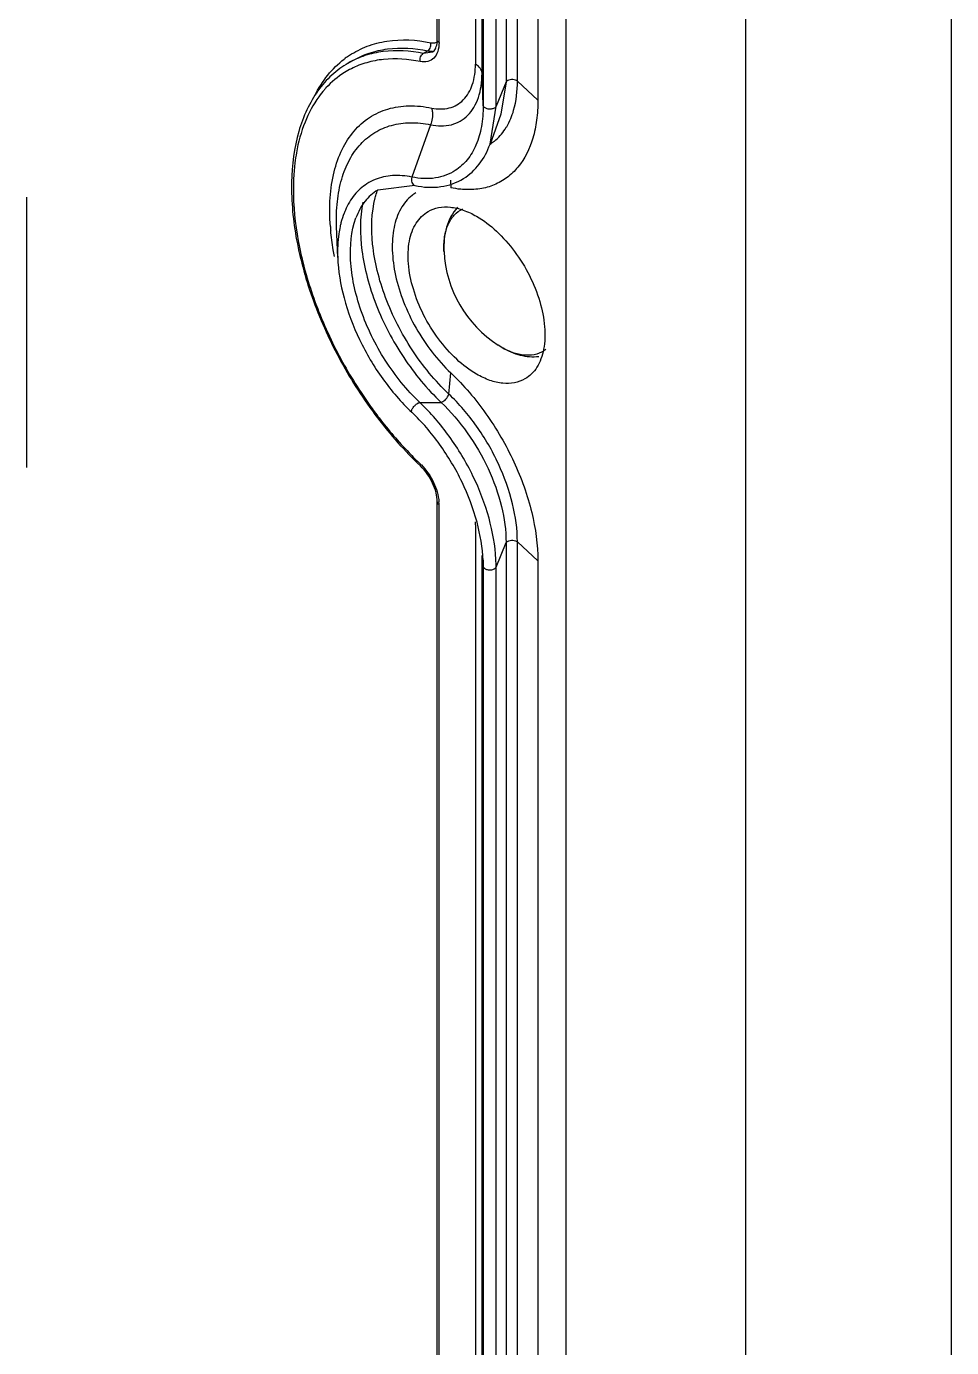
# Model space of a CAD drawing. Header units: millimetres. Extents: x 19 to 149, y 23 to 213.
# Drawn here: x 119.82 to 149.46, y 55.81 to 98.17 of the extents above; entities that cross this region are included whole.
import ezdxf

# ---------------------------------------------------------------- set-up
doc = ezdxf.new("R2010")
doc.units = ezdxf.units.MM
doc.header["$LTSCALE"] = 15.317897
doc.layers.get('0').update_dxf_attribs({"linetype": 'CONTINUOUS'})

msp = doc.modelspace()

# ---------------------------------------------------------------- linework, layer by layer
at = {"color": 7, "linetype": 'CONTINUOUS'}
for p, q in [((149.46, 31.95), (149.46, 158.107)), ((142.866, 27.988), (142.866, 154.067)), ((137.097, 150.976), (137.097, 24.825)), ((132.979, 97.731), (132.979, 145.021)), ((133.038, 97.649), (133.038, 144.939)), ((134.203, 143.996), (134.203, 96.96)), ((135.186, 143.428), (135.186, 96.392)), ((135.549, 96.412), (135.549, 143.448)), ((134.416, 96.671), (134.416, 143.129)), ((136.206, 142.839), (136.206, 95.803)), ((134.454, 142.671), (134.454, 95.635)), ((134.865, 95.61), (134.865, 142.646)), ((130.131, 96.995), (130.273, 97.076)), ((132.676, 97.386), (132.534, 97.304)), ((132.825, 97.342), (132.534, 97.304)), ((134.454, 95.635), (134.416, 96.671)), ((135.186, 96.392), (134.865, 95.61)), ((135.186, 96.392), (135.021, 95.353)), ((136.206, 95.803), (135.549, 96.412)), ((134.671, 94.392), (134.865, 95.61)), ((135.021, 95.353), (134.671, 94.392)), ((132.769, 95.016), (132.171, 93.339)), ((133.403, 93.236), (133.415, 92.997)), ((132.266, 93.067), (131.079, 92.922)), ((119.818, 92.697), (119.818, 84.028)), ((129.791, 90.764), (129.753, 91.752)), ((133.197, 90.956), (133.197, 90.958)), ((134.934, 87.946), (134.929, 87.95)), ((135.047, 87.877), (134.934, 87.946)), ((133.353, 86.383), (133.415, 87.059)), ((132.424, 86.11), (133.104, 86.117)), ((132.979, 35.634), (132.979, 82.927)), ((133.038, 35.553), (133.038, 82.845)), ((134.203, 82.187), (134.203, 35.15)), ((134.865, 80.837), (135.186, 81.619)), ((135.186, 81.619), (135.186, 34.583)), ((135.549, 81.639), (136.206, 81.03)), ((135.549, 34.603), (135.549, 81.639)), ((134.416, 34.862), (134.416, 81.202)), ((134.447, 81.057), (134.454, 80.862)), ((134.451, 81.04), (134.451, 81.034)), ((134.451, 81.034), (134.454, 80.862)), ((136.206, 81.03), (136.206, 33.994)), ((134.454, 80.862), (134.454, 33.826)), ((134.865, 33.801), (134.865, 80.837))]:
    msp.add_line(p, q, dxfattribs=at)
for centre, radius, start, end in [((131.794, 94.778), 2.951, 126.6063, 127.4552), ((131.78, 94.797), 2.928, 123.3352, 126.6088), ((131.606, 91.755), 1.627, 112.2378, 122.8604), ((132.881, 94.812), 1.788, 299.894, 301.7618), ((132.873, 94.825), 1.803, 300.0003, 301.7814), ((132.972, 91.748), 1.283, 122.0912, 128.5637), ((136.769, 92.308), 7.234, 184.3634, 185.3595), ((132.902, 91.1), 3.103, 165.6495, 167.8536), ((137.011, 91.152), 3.819, 182.9387, 237.061), ((140.618, 92.748), 11.874, 223.9933, 226.4517), ((131.259, 82.902), 1.711, 44.8285, 46.4662), ((131.822, 82.844), 1.216, 0.0431, 3.8748), ((131.445, 82.186), 2.758, 0.0133, 2.1638), ((130.027, 80.836), 4.839, 0.0127, 2.9754)]:
    msp.add_arc(centre, radius, start, end, dxfattribs=at)
for points, knots in [([(130.171, 97.243), (130.348, 97.359), (130.734, 97.556), (131.609, 97.782), (132.314, 97.742), (132.773, 97.648)], [0, 0, 0, 0, 0.236075, 0.477646, 1, 1, 1, 1]), ([(130.273, 97.076), (130.44, 97.173), (130.803, 97.335), (131.61, 97.515), (132.254, 97.472), (132.676, 97.386)], [0, 0, 0, 0, 0.235598, 0.47765, 1, 1, 1, 1]), ([(132.676, 97.386), (132.688, 97.393), (132.739, 97.434), (132.768, 97.498), (132.776, 97.547)], [0, 0, 0, 0, 0.229315, 1, 1, 1, 1]), ([(132.773, 97.648), (132.791, 97.644), (132.858, 97.635), (132.928, 97.643), (132.974, 97.662)], [0, 0, 0, 0, 0.268086, 1, 1, 1, 1]), ([(132.776, 97.547), (132.778, 97.555), (132.782, 97.589), (132.779, 97.624), (132.773, 97.648)], [0, 0, 0, 0, 0.257426, 1, 1, 1, 1]), ([(132.825, 97.342), (132.846, 97.354), (132.904, 97.404), (132.967, 97.54), (132.979, 97.66), (132.979, 97.731)], [0, 0, 0, 0, 0.171534, 0.515184, 1, 1, 1, 1]), ([(133.038, 97.649), (133.038, 97.553), (133.017, 97.374), (132.928, 97.212), (132.871, 97.155)], [0, 0, 0, 0, 0.543772, 1, 1, 1, 1]), ([(133.038, 97.649), (133.021, 97.659), (132.993, 97.68), (132.979, 97.715), (132.979, 97.731)], [0, 0, 0, 0, 0.550026, 1, 1, 1, 1]), ([(129.055, 95.952), (129.171, 96.183), (129.442, 96.614), (129.804, 96.972), (129.999, 97.121)], [0, 0, 0, 0, 0.513739, 1, 1, 1, 1]), ([(132.534, 97.304), (132.113, 97.39), (131.469, 97.433), (130.661, 97.253), (130.299, 97.092), (130.131, 96.995)], [0, 0, 0, 0, 0.52235, 0.764402, 1, 1, 1, 1]), ([(132.436, 97.042), (132.051, 97.121), (131.466, 97.165), (130.723, 97.025), (130.386, 96.894), (130.228, 96.814)], [0, 0, 0, 0, 0.522062, 0.764615, 1, 1, 1, 1]), ([(132.436, 97.042), (132.424, 97.091), (132.432, 97.194), (132.493, 97.281), (132.534, 97.304)], [0, 0, 0, 0, 0.518846, 1, 1, 1, 1]), ([(132.871, 97.155), (132.819, 97.102), (132.677, 97.021), (132.515, 97.026), (132.436, 97.042)], [0, 0, 0, 0, 0.477957, 1, 1, 1, 1]), ([(132.676, 97.386), (132.688, 97.383), (132.738, 97.375), (132.79, 97.374), (132.827, 97.378)], [0, 0, 0, 0, 0.261405, 1, 1, 1, 1]), ([(130.131, 96.995), (129.942, 96.886), (129.584, 96.622), (129.135, 96.111), (128.78, 95.496), (128.423, 94.525), (128.247, 93.102), (128.429, 91.256), (128.976, 89.316), (129.853, 87.396), (131.006, 85.613), (131.941, 84.554), (132.441, 84.079)], [0, 0, 0, 0, 0.044591, 0.09033, 0.138252, 0.189153, 0.301382, 0.428142, 0.566724, 0.712243, 0.8587, 1, 1, 1, 1]), ([(130.228, 96.814), (130.152, 96.776), (129.854, 96.609), (129.589, 96.386), (129.416, 96.197)], [0, 0, 0, 0, 0.248312, 1, 1, 1, 1]), ([(132.769, 95.016), (132.986, 94.971), (133.325, 94.962), (133.725, 95.122), (133.974, 95.315), (134.172, 95.576), (134.314, 95.897), (134.399, 96.269), (134.416, 96.534), (134.416, 96.671)], [0, 0, 0, 0, 0.242707, 0.354772, 0.466761, 0.583924, 0.71043, 0.848925, 1, 1, 1, 1]), ([(132.804, 95.553), (132.988, 95.515), (133.276, 95.507), (133.615, 95.643), (133.905, 95.867), (134.155, 96.32), (134.203, 96.736), (134.203, 96.96)], [0, 0, 0, 0, 0.243328, 0.355677, 0.46795, 0.710634, 1, 1, 1, 1]), ([(134.416, 96.671), (134.414, 96.727), (134.363, 96.849), (134.262, 96.926), (134.203, 96.96)], [0, 0, 0, 0, 0.449943, 1, 1, 1, 1]), ([(129.416, 96.197), (129.395, 96.175), (129.315, 96.085), (129.241, 95.991), (129.187, 95.917)], [0, 0, 0, 0, 0.247525, 1, 1, 1, 1]), ([(135.234, 96.433), (135.229, 96.43), (135.212, 96.419), (135.196, 96.404), (135.188, 96.392)], [0, 0, 0, 0, 0.273666, 1, 1, 1, 1]), ([(135.549, 96.412), (135.531, 96.429), (135.482, 96.454), (135.374, 96.475), (135.283, 96.461), (135.234, 96.433)], [0, 0, 0, 0, 0.22277, 0.486227, 1, 1, 1, 1]), ([(135.335, 95.216), (135.372, 95.303), (135.505, 95.688), (135.549, 96.1), (135.549, 96.412)], [0, 0, 0, 0, 0.231219, 1, 1, 1, 1]), ([(129.187, 95.917), (129.006, 95.667), (128.697, 95.086), (128.528, 94.454), (128.469, 94.118)], [0, 0, 0, 0, 0.475642, 1, 1, 1, 1]), ([(136.206, 95.803), (136.206, 95.59), (136.181, 95.178), (136.03, 94.434), (135.714, 93.778), (135.232, 93.312), (134.813, 93.074), (134.341, 92.943), (134.009, 92.931), (133.84, 92.94)], [0, 0, 0, 0, 0.151915, 0.292399, 0.540374, 0.654092, 0.76563, 0.879558, 1, 1, 1, 1]), ([(129.556, 91.757), (129.533, 92.063), (129.525, 92.653), (129.647, 93.49), (129.9, 94.22), (130.283, 94.823), (130.789, 95.274), (131.4, 95.555), (132.09, 95.653), (132.563, 95.603), (132.804, 95.553)], [0, 0, 0, 0, 0.154801, 0.29625, 0.424632, 0.542033, 0.652561, 0.761906, 0.876164, 1, 1, 1, 1]), ([(132.804, 95.553), (132.814, 95.51), (132.842, 95.331), (132.815, 95.145), (132.769, 95.016)], [0, 0, 0, 0, 0.242797, 1, 1, 1, 1]), ([(134.454, 95.635), (134.454, 95.408), (134.421, 94.975), (134.253, 94.377), (133.969, 93.887), (133.702, 93.641), (133.558, 93.548)], [0, 0, 0, 0, 0.288705, 0.548296, 0.782215, 1, 1, 1, 1]), ([(134.81, 95.553), (134.778, 95.534), (134.702, 95.513), (134.605, 95.518), (134.534, 95.541), (134.482, 95.571), (134.455, 95.61), (134.454, 95.635)], [0, 0, 0, 0, 0.269835, 0.561644, 0.696359, 0.815233, 1, 1, 1, 1]), ([(134.865, 95.61), (134.863, 95.604), (134.85, 95.581), (134.828, 95.563), (134.81, 95.553)], [0, 0, 0, 0, 0.223528, 1, 1, 1, 1]), ([(129.753, 91.752), (129.743, 92.02), (129.757, 92.534), (129.892, 93.26), (130.141, 93.891), (130.501, 94.407), (130.963, 94.792), (131.514, 95.027), (132.131, 95.107), (132.555, 95.061), (132.769, 95.016)], [0, 0, 0, 0, 0.152877, 0.29267, 0.41998, 0.537137, 0.64829, 0.758922, 0.874758, 1, 1, 1, 1]), ([(135.156, 94.876), (135.173, 94.902), (135.241, 95.011), (135.298, 95.127), (135.335, 95.216)], [0, 0, 0, 0, 0.243726, 1, 1, 1, 1]), ([(134.674, 94.396), (134.721, 94.426), (134.906, 94.558), (135.061, 94.732), (135.156, 94.876)], [0, 0, 0, 0, 0.244761, 1, 1, 1, 1]), ([(128.469, 94.118), (128.45, 94.011), (128.383, 93.561), (128.365, 93.104), (128.373, 92.759)], [0, 0, 0, 0, 0.239588, 1, 1, 1, 1]), ([(133.822, 93.292), (134.016, 93.412), (134.369, 93.74), (134.589, 94.164), (134.671, 94.392)], [0, 0, 0, 0, 0.483603, 1, 1, 1, 1]), ([(132.171, 93.339), (131.967, 93.382), (131.564, 93.419), (131.166, 93.333), (130.99, 93.261)], [0, 0, 0, 0, 0.5221, 1, 1, 1, 1]), ([(132.171, 93.339), (132.161, 93.311), (132.15, 93.252), (132.161, 93.166), (132.2, 93.097), (132.244, 93.071), (132.266, 93.067)], [0, 0, 0, 0, 0.282784, 0.552332, 0.789913, 1, 1, 1, 1]), ([(133.558, 93.548), (133.463, 93.487), (133.257, 93.384), (132.791, 93.266), (132.416, 93.289), (132.171, 93.339)], [0, 0, 0, 0, 0.235877, 0.477486, 1, 1, 1, 1]), ([(132.266, 93.067), (132.537, 93.011), (133.082, 92.975), (133.603, 93.157), (133.822, 93.292)], [0, 0, 0, 0, 0.518123, 1, 1, 1, 1]), ([(130.723, 93.122), (130.575, 93.026), (130.3, 92.775), (130.112, 92.455), (130.037, 92.281)], [0, 0, 0, 0, 0.482492, 1, 1, 1, 1]), ([(131.075, 92.92), (130.918, 92.83), (130.624, 92.567), (130.445, 92.219), (130.375, 92.028)], [0, 0, 0, 0, 0.471024, 1, 1, 1, 1]), ([(130.995, 92.679), (131, 92.702), (131.024, 92.789), (131.051, 92.875), (131.074, 92.939)], [0, 0, 0, 0, 0.254243, 1, 1, 1, 1]), ([(133.84, 92.94), (133.805, 92.942), (133.663, 92.953), (133.521, 92.975), (133.415, 92.997)], [0, 0, 0, 0, 0.244493, 1, 1, 1, 1]), ([(128.373, 92.759), (128.385, 92.2), (128.53, 91.038), (128.855, 89.916), (129.063, 89.347)], [0, 0, 0, 0, 0.479833, 1, 1, 1, 1]), ([(130.598, 92.536), (130.496, 92.03), (130.503, 91.203), (130.723, 90.108), (131.112, 88.928), (131.845, 87.528), (132.653, 86.544), (133.104, 86.117)], [0, 0, 0, 0, 0.217157, 0.340075, 0.46979, 0.738381, 1, 1, 1, 1]), ([(133.353, 86.383), (132.908, 86.805), (132.115, 87.777), (131.407, 89.162), (131.044, 90.325), (130.852, 91.393), (130.871, 92.197), (130.995, 92.679)], [0, 0, 0, 0, 0.263614, 0.533716, 0.663517, 0.785884, 1, 1, 1, 1]), ([(132.172, 92.751), (132.026, 92.635), (131.769, 92.315), (131.563, 91.698), (131.516, 90.966), (131.627, 90.157), (131.888, 89.315), (132.284, 88.487), (132.792, 87.72), (133.199, 87.264), (133.415, 87.059)], [0, 0, 0, 0, 0.087952, 0.187257, 0.301352, 0.429655, 0.568892, 0.714134, 0.859777, 1, 1, 1, 1]), ([(132.69, 92.236), (132.792, 92.295), (133.027, 92.381), (133.417, 92.391), (133.833, 92.29), (134.104, 92.162), (134.24, 92.083)], [0, 0, 0, 0, 0.217767, 0.450898, 0.710371, 1, 1, 1, 1]), ([(133.632, 92.371), (133.467, 92.193), (133.224, 91.729), (133.183, 91.218), (133.197, 90.959)], [0, 0, 0, 0, 0.482849, 1, 1, 1, 1]), ([(130.037, 92.281), (130.022, 92.249), (129.967, 92.115), (129.923, 91.975), (129.896, 91.869)], [0, 0, 0, 0, 0.243147, 1, 1, 1, 1]), ([(132.424, 86.11), (132.001, 86.511), (131.255, 87.44), (130.605, 88.763), (130.295, 89.867), (130.157, 90.859), (130.22, 91.601), (130.375, 92.028)], [0, 0, 0, 0, 0.26742, 0.540304, 0.670201, 0.791474, 1, 1, 1, 1]), ([(134.24, 87.021), (134.01, 87.153), (133.565, 87.496), (132.995, 88.145), (132.525, 88.908), (132.196, 89.724), (132.032, 90.526), (132.047, 91.158), (132.164, 91.591), (132.294, 91.861), (132.468, 92.081), (132.613, 92.192), (132.69, 92.236)], [0, 0, 0, 0, 0.128688, 0.270279, 0.417431, 0.561772, 0.695445, 0.812709, 0.864675, 0.912509, 0.957139, 1, 1, 1, 1]), ([(133.197, 90.958), (133.189, 91.113), (133.199, 91.407), (133.306, 91.81), (133.505, 92.13), (133.698, 92.274), (133.8, 92.322)], [0, 0, 0, 0, 0.294595, 0.554686, 0.78517, 1, 1, 1, 1]), ([(134.24, 92.083), (134.469, 91.951), (134.915, 91.608), (135.485, 90.959), (135.954, 90.196), (136.284, 89.38), (136.447, 88.578), (136.433, 87.946), (136.316, 87.512), (136.185, 87.243), (136.011, 87.022), (135.866, 86.911), (135.79, 86.867)], [0, 0, 0, 0, 0.128688, 0.270279, 0.417431, 0.561772, 0.695445, 0.812709, 0.864675, 0.912509, 0.957139, 1, 1, 1, 1]), ([(129.691, 90.796), (129.677, 90.867), (129.624, 91.144), (129.586, 91.423), (129.567, 91.632)], [0, 0, 0, 0, 0.255258, 1, 1, 1, 1]), ([(129.868, 91.752), (129.852, 91.676), (129.794, 91.351), (129.781, 91.019), (129.791, 90.768)], [0, 0, 0, 0, 0.237033, 1, 1, 1, 1]), ([(129.791, 90.768), (129.807, 90.33), (129.96, 89.42), (130.458, 88.101), (131.192, 86.858), (131.822, 86.124), (132.165, 85.798)], [0, 0, 0, 0, 0.233728, 0.487557, 0.747958, 1, 1, 1, 1]), ([(129.063, 89.347), (129.101, 89.244), (129.257, 88.831), (129.435, 88.425), (129.578, 88.125)], [0, 0, 0, 0, 0.247729, 1, 1, 1, 1]), ([(129.578, 88.125), (129.843, 87.573), (130.244, 86.859), (130.702, 86.184), (130.82, 86.019)], [0, 0, 0, 0, 0.750628, 1, 1, 1, 1]), ([(136.46, 87.816), (136.374, 87.749), (136.168, 87.643), (135.81, 87.608), (135.424, 87.687), (135.173, 87.804), (135.047, 87.877)], [0, 0, 0, 0, 0.218759, 0.449703, 0.708147, 1, 1, 1, 1]), ([(135.056, 87.872), (135.238, 87.767), (135.618, 87.602), (136.036, 87.567), (136.233, 87.591)], [0, 0, 0, 0, 0.513708, 1, 1, 1, 1]), ([(133.415, 87.059), (133.833, 86.663), (134.596, 85.766), (135.474, 84.249), (136.05, 82.649), (136.206, 81.551), (136.206, 81.03)], [0, 0, 0, 0, 0.253655, 0.515933, 0.76981, 1, 1, 1, 1]), ([(135.79, 86.867), (135.687, 86.808), (135.452, 86.723), (135.062, 86.713), (134.646, 86.813), (134.376, 86.942), (134.24, 87.021)], [0, 0, 0, 0, 0.217767, 0.450898, 0.710371, 1, 1, 1, 1]), ([(130.82, 86.019), (130.917, 85.883), (131.307, 85.354), (131.736, 84.854), (132.076, 84.501)], [0, 0, 0, 0, 0.254099, 1, 1, 1, 1]), ([(132.165, 85.799), (132.153, 85.811), (132.154, 85.849), (132.171, 85.892), (132.205, 85.952), (132.264, 86.021), (132.322, 86.068), (132.354, 86.086)], [0, 0, 0, 0, 0.14376, 0.256458, 0.392956, 0.704816, 1, 1, 1, 1]), ([(132.354, 86.086), (132.36, 86.09), (132.382, 86.101), (132.407, 86.11), (132.424, 86.11)], [0, 0, 0, 0, 0.298638, 1, 1, 1, 1]), ([(134.859, 81.087), (134.836, 81.53), (134.671, 82.45), (134.158, 83.783), (133.41, 85.039), (132.771, 85.782), (132.424, 86.11)], [0, 0, 0, 0, 0.233661, 0.48781, 0.74837, 1, 1, 1, 1]), ([(133.104, 86.117), (133.415, 85.822), (133.985, 85.152), (134.64, 84.021), (135.069, 82.827), (135.186, 82.008), (135.186, 81.619)], [0, 0, 0, 0, 0.253655, 0.515933, 0.76981, 1, 1, 1, 1]), ([(133.105, 86.118), (133.109, 86.119), (133.128, 86.124), (133.146, 86.133), (133.16, 86.14)], [0, 0, 0, 0, 0.215417, 1, 1, 1, 1]), ([(133.16, 86.14), (133.21, 86.169), (133.274, 86.229), (133.333, 86.316), (133.351, 86.362), (133.353, 86.383)], [0, 0, 0, 0, 0.544083, 0.804693, 1, 1, 1, 1]), ([(135.549, 81.639), (135.549, 82.049), (135.426, 82.913), (134.973, 84.172), (134.282, 85.366), (133.681, 86.072), (133.353, 86.383)], [0, 0, 0, 0, 0.230188, 0.484067, 0.746348, 1, 1, 1, 1]), ([(134.451, 81.04), (134.434, 81.456), (134.285, 82.325), (133.806, 83.587), (133.099, 84.781), (132.494, 85.487), (132.165, 85.798)], [0, 0, 0, 0, 0.231691, 0.486101, 0.747746, 1, 1, 1, 1]), ([(132.438, 84.143), (132.435, 84.136), (132.43, 84.116), (132.431, 84.089), (132.441, 84.079)], [0, 0, 0, 0, 0.325374, 1, 1, 1, 1]), ([(132.979, 82.927), (132.979, 83.024), (132.948, 83.232), (132.801, 83.64), (132.604, 83.924), (132.441, 84.079)], [0, 0, 0, 0, 0.224703, 0.480505, 1, 1, 1, 1]), ([(132.473, 84.108), (132.633, 83.947), (132.888, 83.576), (133.02, 83.141), (133.035, 82.926)], [0, 0, 0, 0, 0.51299, 1, 1, 1, 1]), ([(132.979, 82.927), (132.979, 82.911), (132.993, 82.876), (133.021, 82.854), (133.038, 82.845)], [0, 0, 0, 0, 0.449974, 1, 1, 1, 1]), ([(135.188, 81.618), (135.19, 81.622), (135.203, 81.639), (135.22, 81.652), (135.234, 81.66)], [0, 0, 0, 0, 0.228534, 1, 1, 1, 1]), ([(135.234, 81.66), (135.283, 81.688), (135.374, 81.702), (135.482, 81.681), (135.531, 81.656), (135.549, 81.639)], [0, 0, 0, 0, 0.513773, 0.77723, 1, 1, 1, 1]), ([(134.454, 80.862), (134.455, 80.837), (134.482, 80.798), (134.534, 80.768), (134.605, 80.745), (134.702, 80.74), (134.778, 80.761), (134.81, 80.78)], [0, 0, 0, 0, 0.184767, 0.303641, 0.438356, 0.730165, 1, 1, 1, 1]), ([(134.81, 80.78), (134.817, 80.783), (134.839, 80.798), (134.858, 80.819), (134.865, 80.837)], [0, 0, 0, 0, 0.281656, 1, 1, 1, 1])]:
    msp.add_open_spline(points, degree=3, knots=knots, dxfattribs=at)

doc.saveas('drawing.dxf')
